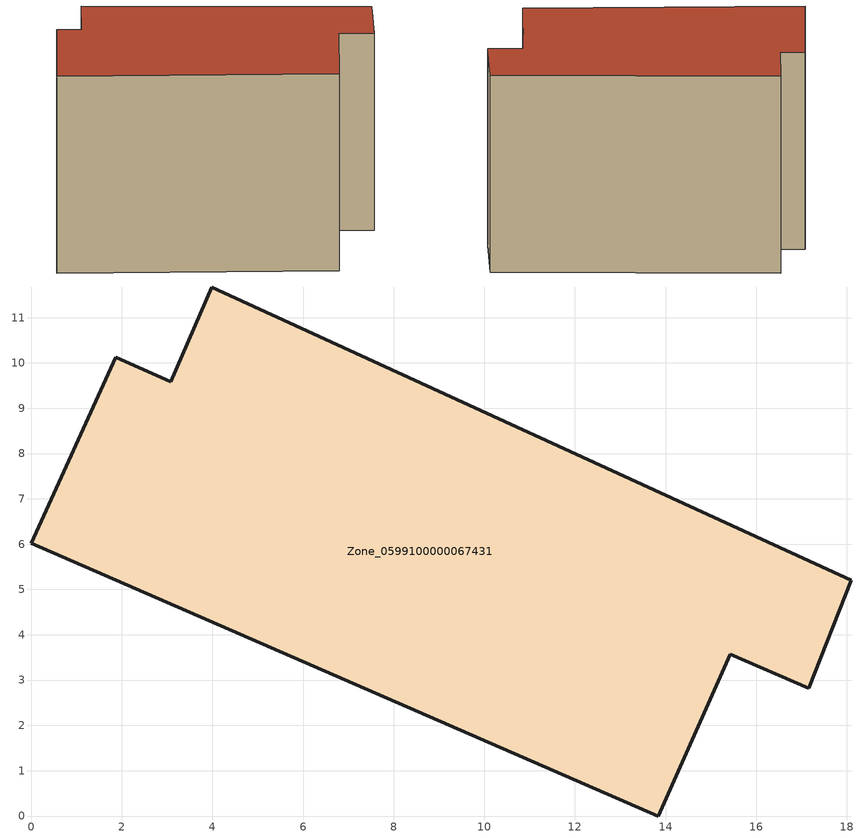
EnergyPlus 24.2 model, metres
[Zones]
Zone_0599100000067431
 floor ground (C_G): 13.84,0 0,6.02 1.86,10.13 3.08,9.59 3.98,11.68 18.1,5.21 17.16,2.82 15.43,3.57 z0
 wall outside (C_F): 3.08,9.59 1.86,10.13 0,6.02 13.84,0 15.43,3.57 17.16,2.82 18.1,5.21 3.98,11.68 3.08,9.59 z0:12.61
 roof outside (C_R): 18.1,5.21 3.98,11.68 3.08,9.59 1.86,10.13 0,6.02 13.84,0 15.43,3.57 17.16,2.82 z12.61
[BUILDING]
Pand.0599100000067431: North Axis=0; Terrain=City; Loads Convergence Tolerance Value=0.04; Temperature Convergence Tolerance Value=0.4; Solar Distribution=FullExterior; Maximum Number of Warmup Days=25; Minimum Number of Warmup Days=1
[Site:Location]
Rotterdam.The.Hague.AP_ZH_NLD Design_Conditions: Latitude=51.96; Longitude=4.45; Time Zone=1; Elevation=-4.5
[SITE:GROUNDTEMPERATURE:BUILDINGSURFACE]
18, 18, 18, 18, 18, 18, 18, 18, 18, 18, 18, 18
[MATERIAL] Thermal Absorptance=0.9; Solar Absorptance=0.7; Visible Absorptance=0.7
Name | Roughness | Thickness | Conductivity | Density | Specific Heat
G.TI.1946 | MediumSmooth | 0.15 | 1 | 540 | 1210
F.TI.1946 | Rough | 0.3 | 0.857143 | 1920 | 840
R.TI.1946 | MediumRough | 0.2 | 0.1 | 1500 | 1000
[CONSTRUCTION]
C_G: G.TI.1946
C_F: F.TI.1946
C_R: R.TI.1946
[ZONE]
Zone_0599100000067431: Type=1; Multiplier=1; Ceiling Height=Autocalculate; Volume=Autocalculate; Floor Area=autocalculate; Part of Total Floor Area=Yes
[ZONEINFILTRATION:DESIGNFLOWRATE]
Infil_Zone_0599100000067431: Zone or ZoneList or Space or SpaceList=Zone_0599100000067431; Schedule=AlwaysOn; Design Flow Rate Calculation Method=Flow/Area; Flow Rate per Floor Area=0.003; Constant Term Coefficient=1; Temperature Term Coefficient=0; Velocity Term Coefficient=0; Velocity Squared Term Coefficient=0
[HVACTEMPLATE:ZONE:IDEALLOADSAIRSYSTEM]
Zone_0599100000067431: Maximum Heating Supply Air Temperature=50; Minimum Cooling Supply Air Temperature=13; Maximum Heating Supply Air Humidity Ratio=0.0156; Minimum Cooling Supply Air Humidity Ratio=0.0077; Heating Limit=NoLimit; Cooling Limit=NoLimit; Dehumidification Control Type=ConstantSensibleHeatRatio; Cooling Sensible Heat Ratio=0.7; Dehumidification Setpoint=60; Humidification Control Type=None; Humidification Setpoint=30; Outdoor Air Method=None; Outdoor Air Flow Rate per Person=0.00944; Outdoor Air Flow Rate per Zone Floor Area=0; Outdoor Air Flow Rate per Zone=0; Demand Controlled Ventilation Type=None; Outdoor Air Economizer Type=NoEconomizer; Heat Recovery Type=None; Sensible Heat Recovery Effectiveness=0.7; Latent Heat Recovery Effectiveness=0.65
[ZONECONTROL:THERMOSTAT]
ThermostatControl_Zone_0599100000067431: Zone or ZoneList=Zone_0599100000067431; Control Type Schedule=DualSetpointControlType; Control 1=Thermostat_Zone_0599100000067431; Temperature Difference Between Cutout And Setpoint=0
[THERMOSTATSETPOINT:DUALSETPOINT]
Thermostat_Zone_0599100000067431: Heating Setpoint Temperature Schedule=HeatingSetpoint_Zone_0599100000067431; Cooling Setpoint Temperature Schedule=CoolingSetpoint_Zone_0599100000067431
[SCHEDULE:COMPACT]
HeatingSetpoint_Zone_0599100000067431: Through: 12/31, For: AllDays, Until: 24:00, 21
CoolingSetpoint_Zone_0599100000067431: Through: 12/31, For: AllDays, Until: 24:00, 24
DualSetpointControlType: Through: 12/31, For: AllDays, Until: 24:00, 4
AlwaysOn: Through: 12/31, For: AllDays, Until: 24:00, 1
